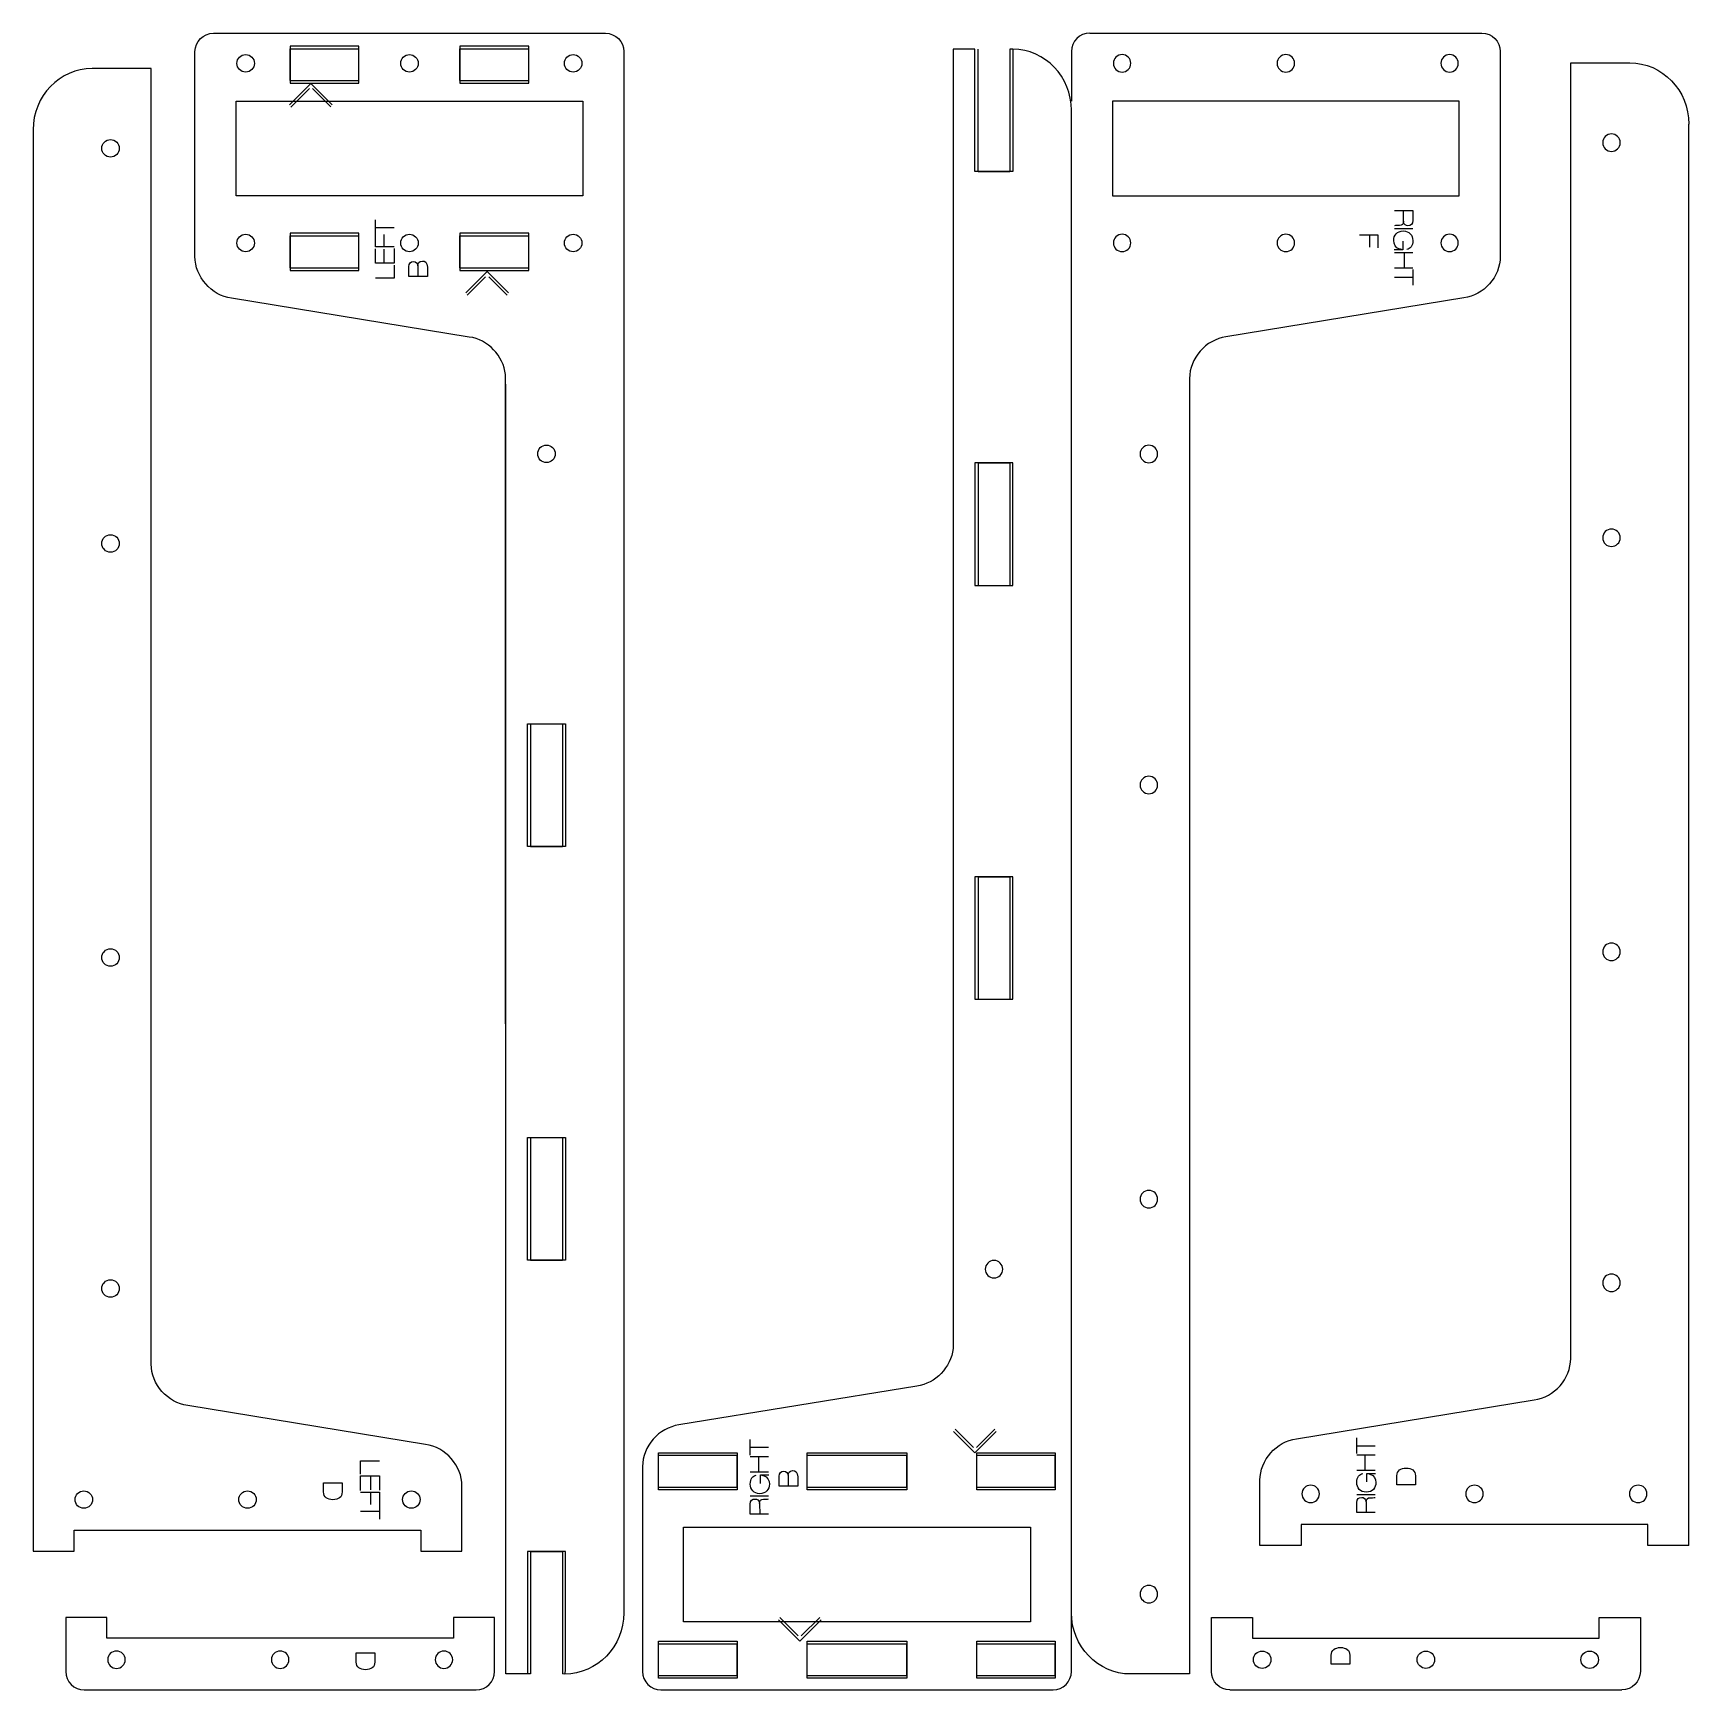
# Model space of a CAD drawing. Extents: x -1354 to 0, y -305 to 752.
# Drawn here: x -1353.7 to -1083.5, y -232.7 to 37.6 of the extents above; entities that cross this region are included whole.
import ezdxf

# ---------------------------------------------------------------- set-up
doc = ezdxf.new("R2010")
doc.units = 0
for name, color, linetype, true_color in [('CHANGED_PARTS', 3, 'Continuous', 0x00ff00), ('CUTS', 1, 'Continuous', 0xff0000), ('ORIGIONAL_PARTS_THAT_WERE_', 6, 'Continuous', 0xff00ff), ('TEXT', 5, 'Continuous', 0x0000ff)]:
    doc.layers.add(name, color=color, linetype=linetype, true_color=true_color)

msp = doc.modelspace()

# ---------------------------------------------------------------- linework, layer by layer
at = {"layer": 'CHANGED_PARTS'}
for p, q in [((-1311.78, 29.91), (-1311.78, 35.11)), ((-1311.78, 35.11), (-1300.56, 35.11)), ((-1300.56, 29.91), (-1300.56, 35.11)), ((-1284.06, 29.91), (-1284.06, 35.11)), ((-1284.06, 35.11), (-1272.83, 35.11)), ((-1272.83, 29.91), (-1272.83, 35.11)), ((-1200, 35.03), (-1203.54, 35.01)), ((-1203.54, 35.01), (-1203.54, -176.99)), ((-1199.5, 15.05), (-1199.5, 35.03)), ((-1193.8, 35.05), (-1194.3, 35.05)), ((-1194.3, 35.03), (-1194.3, 15.05)), ((-1311.78, 29.91), (-1300.56, 29.91)), ((-1284.06, 29.91), (-1272.83, 29.91)), ((-1199.5, 15.05), (-1194.3, 15.05)), ((-1311.78, -0.64), (-1311.78, 4.56)), ((-1311.78, 4.56), (-1300.56, 4.56)), ((-1300.56, -0.64), (-1300.56, 4.56)), ((-1284.06, -0.64), (-1284.06, 4.56)), ((-1284.06, 4.56), (-1272.83, 4.56)), ((-1272.83, -0.64), (-1272.83, 4.56)), ((-1311.78, -0.64), (-1300.56, -0.64)), ((-1284.06, -0.64), (-1272.83, -0.64)), ((-1276.58, -230.06), (-1276.63, -18.06)), ((-1199.5, -32.49), (-1194.3, -32.49)), ((-1199.5, -32.49), (-1199.5, -52.49)), ((-1194.3, -32.49), (-1194.3, -52.49)), ((-1199.5, -52.49), (-1194.3, -52.49)), ((-1272.55, -75.05), (-1267.35, -75.05)), ((-1272.55, -75.05), (-1272.55, -95.05)), ((-1267.35, -75.05), (-1267.35, -95.05)), ((-1272.55, -95.05), (-1267.35, -95.05)), ((-1199.5, -100), (-1194.3, -100)), ((-1199.5, -100), (-1199.5, -120)), ((-1194.3, -100), (-1194.3, -120)), ((-1199.5, -120), (-1194.3, -120)), ((-1272.55, -142.56), (-1267.35, -142.56)), ((-1272.55, -142.56), (-1272.55, -162.56)), ((-1267.35, -142.56), (-1267.35, -162.56)), ((-1272.55, -162.56), (-1267.35, -162.56)), ((-1251.64, -199.61), (-1251.64, -194.41)), ((-1251.64, -194.41), (-1238.84, -194.41)), ((-1238.84, -199.61), (-1238.84, -194.41)), ((-1227.41, -199.61), (-1227.41, -194.41)), ((-1227.41, -194.41), (-1211.11, -194.41)), ((-1211.11, -199.61), (-1211.11, -194.41)), ((-1199.69, -199.61), (-1199.69, -194.41)), ((-1199.69, -194.41), (-1186.89, -194.41)), ((-1186.89, -199.61), (-1186.89, -194.41)), ((-1251.64, -199.61), (-1238.84, -199.61)), ((-1227.41, -199.61), (-1211.11, -199.61)), ((-1199.69, -199.61), (-1186.89, -199.61)), ((-1272.55, -210.1), (-1267.35, -210.1)), ((-1272.55, -210.1), (-1272.55, -230.06)), ((-1267.35, -210.1), (-1267.35, -230.06)), ((-1251.64, -230.36), (-1251.64, -225.16)), ((-1251.64, -225.16), (-1238.84, -225.16)), ((-1238.84, -230.36), (-1238.84, -225.16)), ((-1227.41, -230.36), (-1227.41, -225.16)), ((-1227.41, -225.16), (-1211.11, -225.16)), ((-1211.11, -230.36), (-1211.11, -225.16)), ((-1199.69, -230.36), (-1199.69, -225.16)), ((-1199.69, -225.16), (-1186.89, -225.16)), ((-1186.89, -230.36), (-1186.89, -225.16)), ((-1272.55, -230.06), (-1276.58, -230.06)), ((-1266.95, -230.1), (-1267.35, -230.06)), ((-1251.64, -230.36), (-1238.84, -230.36)), ((-1227.41, -230.36), (-1211.11, -230.36)), ((-1199.69, -230.36), (-1186.89, -230.36))]:
    msp.add_line(p, q, dxfattribs=at)
at = {"layer": 'CUTS'}
for p, q in [((-1324.31, 37.63), (-1260.31, 37.63)), ((-1181.26, 37.65), (-1117.26, 37.64)), ((-1353.73, 21.87), (-1353.73, -210.04)), ((-1083.48, -209.11), (-1083.48, 22.8)), ((-1345.4, -232.68), (-1281.4, -232.68)), ((-1251.26, -232.68), (-1187.26, -232.68)), ((-1158.4, -232.68), (-1094.4, -232.68))]:
    msp.add_line(p, q, dxfattribs=at)
at = {"layer": 'CUTS', "color": 1, "true_color": 0xff0000}
for points in [[(-1327.31, 1.19), (-1327.31, 30.69), (-1327.31, 34.63)], [(-1257.31, 34.63), (-1257.31, -216.92), (-1257.31, -220.1)], [(-1184.26, 34.65), (-1184.26, 26.53)], [(-1114.26, 34.64), (-1114.26, 1.2)], [(-1102.76, -178.59), (-1102.76, 32.8), (-1093.12, 32.8)], [(-1334.45, -179.52), (-1334.45, 31.87), (-1344.09, 31.87)], [(-1320.61, 26.53), (-1264.01, 26.53), (-1264.01, 11.08), (-1320.61, 11.08), (-1320.61, 26.53), (-1320.61, 26.53)], [(-1184.26, -229.68), (-1184.26, 21.87), (-1184.26, 25.05)], [(-1177.56, 11.1), (-1120.96, 11.1), (-1120.96, 26.55), (-1177.56, 26.55), (-1177.56, 11.1), (-1177.56, 11.1)], [(-1282.54, -11.94), (-1321.36, -5.59)], [(-1120.21, -5.57), (-1159.03, -11.93)], [(-1164.98, -18.7), (-1164.98, -230.09), (-1174.62, -230.09)], [(-1209.49, -183.11), (-1248.31, -189.46)], [(-1289.68, -192.64), (-1328.5, -186.29)], [(-1147.53, -191.72), (-1108.71, -185.36)], [(-1254.26, -196.24), (-1254.26, -225.74), (-1254.26, -229.68)], [(-1353.73, -210.04), (-1347.03, -210.04), (-1347.03, -206.64), (-1290.43, -206.64), (-1290.43, -210.04), (-1283.73, -210.04), (-1283.73, -199.42)], [(-1083.48, -209.11), (-1090.18, -209.11), (-1090.18, -205.71), (-1146.78, -205.71), (-1146.78, -209.11), (-1153.48, -209.11), (-1153.48, -198.49)], [(-1247.56, -206.13), (-1190.96, -206.13), (-1190.96, -221.58), (-1247.56, -221.58), (-1247.56, -206.13), (-1247.56, -206.13)], [(-1278.4, -229.68), (-1278.4, -220.86), (-1285.1, -220.86), (-1285.1, -224.26), (-1341.7, -224.26), (-1341.7, -220.86), (-1348.4, -220.86), (-1348.4, -229.68)], [(-1161.4, -229.68), (-1161.4, -220.86), (-1154.7, -220.86), (-1154.7, -224.26), (-1098.1, -224.26), (-1098.1, -220.86), (-1091.4, -220.86), (-1091.4, -229.68)]]:
    msp.add_lwpolyline(points, dxfattribs=at)
for points in [[(-1327.31, 34.63), (-1327.31, 36.28), (-1325.96, 37.63), (-1324.31, 37.63)], [(-1260.31, 37.63), (-1258.66, 37.63), (-1257.31, 36.28), (-1257.31, 34.63)], [(-1181.26, 37.65), (-1182.91, 37.65), (-1184.26, 36.29), (-1184.26, 34.65)], [(-1117.26, 37.64), (-1115.61, 37.64), (-1114.26, 36.29), (-1114.26, 34.64)], [(-1320.46, 32.71), (-1320.46, 33.5), (-1319.82, 34.14), (-1319.03, 34.14)], [(-1319.03, 31.29), (-1319.82, 31.29), (-1320.46, 31.93), (-1320.46, 32.71)], [(-1319.03, 34.14), (-1318.25, 34.14), (-1317.61, 33.5), (-1317.61, 32.71)], [(-1317.61, 32.71), (-1317.61, 31.93), (-1318.25, 31.29), (-1319.03, 31.29)], [(-1293.73, 32.71), (-1293.73, 33.5), (-1293.09, 34.14), (-1292.31, 34.14)], [(-1292.31, 31.29), (-1293.09, 31.29), (-1293.73, 31.93), (-1293.73, 32.71)], [(-1292.31, 34.14), (-1291.52, 34.14), (-1290.88, 33.5), (-1290.88, 32.71)], [(-1290.88, 32.71), (-1290.88, 31.93), (-1291.52, 31.29), (-1292.31, 31.29)], [(-1267.01, 32.71), (-1267.01, 33.5), (-1266.37, 34.14), (-1265.58, 34.14)], [(-1265.58, 31.29), (-1266.37, 31.29), (-1267.01, 31.93), (-1267.01, 32.71)], [(-1265.58, 34.14), (-1264.8, 34.14), (-1264.16, 33.5), (-1264.16, 32.71)], [(-1264.16, 32.71), (-1264.16, 31.93), (-1264.8, 31.29), (-1265.58, 31.29)], [(-1184.26, 25.05), (-1184.26, 30.51), (-1188.54, 34.99), (-1193.8, 35.05)], [(-1175.98, 34.15), (-1176.77, 34.15), (-1177.41, 33.52), (-1177.41, 32.73)], [(-1177.41, 32.73), (-1177.41, 31.94), (-1176.77, 31.3), (-1175.98, 31.3)], [(-1174.56, 32.73), (-1174.56, 33.52), (-1175.2, 34.15), (-1175.98, 34.15)], [(-1175.98, 31.3), (-1175.2, 31.3), (-1174.56, 31.94), (-1174.56, 32.73)], [(-1149.26, 34.15), (-1150.05, 34.15), (-1150.68, 33.51), (-1150.68, 32.73)], [(-1150.68, 32.73), (-1150.68, 31.94), (-1150.05, 31.3), (-1149.26, 31.3)], [(-1147.83, 32.73), (-1147.83, 33.51), (-1148.47, 34.15), (-1149.26, 34.15)], [(-1149.26, 31.3), (-1148.47, 31.3), (-1147.83, 31.94), (-1147.83, 32.73)], [(-1122.53, 34.15), (-1123.32, 34.15), (-1123.96, 33.51), (-1123.96, 32.73)], [(-1123.96, 32.73), (-1123.96, 31.94), (-1123.32, 31.3), (-1122.53, 31.3)], [(-1121.11, 32.73), (-1121.11, 33.51), (-1121.75, 34.15), (-1122.53, 34.15)], [(-1122.53, 31.3), (-1121.75, 31.3), (-1121.11, 31.94), (-1121.11, 32.73)], [(-1093.12, 32.8), (-1087.82, 32.8), (-1083.48, 28.3), (-1083.48, 22.8)], [(-1344.09, 31.87), (-1349.39, 31.87), (-1353.73, 27.37), (-1353.73, 21.87)], [(-1342.52, 18.84), (-1342.52, 19.63), (-1341.88, 20.27), (-1341.09, 20.27)], [(-1341.09, 20.27), (-1340.3, 20.27), (-1339.67, 19.63), (-1339.67, 18.84)], [(-1096.12, 21.2), (-1096.9, 21.2), (-1097.54, 20.56), (-1097.54, 19.77)], [(-1097.54, 19.77), (-1097.54, 18.98), (-1096.9, 18.35), (-1096.12, 18.35)], [(-1094.69, 19.77), (-1094.69, 20.56), (-1095.33, 21.2), (-1096.12, 21.2)], [(-1096.12, 18.35), (-1095.33, 18.35), (-1094.69, 18.98), (-1094.69, 19.77)], [(-1341.09, 17.42), (-1341.88, 17.42), (-1342.52, 18.06), (-1342.52, 18.84)], [(-1339.67, 18.84), (-1339.67, 18.06), (-1340.3, 17.42), (-1341.09, 17.42)], [(-1320.46, 3.4), (-1320.46, 4.19), (-1319.82, 4.82), (-1319.03, 4.82)], [(-1319.03, 1.98), (-1319.82, 1.98), (-1320.46, 2.61), (-1320.46, 3.4)], [(-1319.03, 4.82), (-1318.24, 4.82), (-1317.61, 4.19), (-1317.61, 3.4)], [(-1317.61, 3.4), (-1317.61, 2.61), (-1318.24, 1.98), (-1319.03, 1.98)], [(-1293.73, 3.4), (-1293.73, 4.19), (-1293.09, 4.82), (-1292.31, 4.82)], [(-1292.31, 1.98), (-1293.09, 1.98), (-1293.73, 2.61), (-1293.73, 3.4)], [(-1292.31, 4.82), (-1291.52, 4.82), (-1290.88, 4.19), (-1290.88, 3.4)], [(-1290.88, 3.4), (-1290.88, 2.61), (-1291.52, 1.98), (-1292.31, 1.98)], [(-1267.01, 3.4), (-1267.01, 4.19), (-1266.37, 4.82), (-1265.58, 4.82)], [(-1265.58, 1.98), (-1266.37, 1.98), (-1267.01, 2.61), (-1267.01, 3.4)], [(-1265.58, 4.82), (-1264.8, 4.82), (-1264.16, 4.19), (-1264.16, 3.4)], [(-1264.16, 3.4), (-1264.16, 2.61), (-1264.8, 1.98), (-1265.58, 1.98)], [(-1175.98, 4.84), (-1176.77, 4.84), (-1177.41, 4.2), (-1177.41, 3.41)], [(-1177.41, 3.41), (-1177.41, 2.63), (-1176.77, 1.99), (-1175.98, 1.99)], [(-1174.56, 3.41), (-1174.56, 4.2), (-1175.2, 4.84), (-1175.98, 4.84)], [(-1175.98, 1.99), (-1175.2, 1.99), (-1174.56, 2.63), (-1174.56, 3.41)], [(-1149.26, 4.84), (-1150.05, 4.84), (-1150.68, 4.2), (-1150.68, 3.41)], [(-1150.68, 3.41), (-1150.68, 2.63), (-1150.05, 1.99), (-1149.26, 1.99)], [(-1147.83, 3.41), (-1147.83, 4.2), (-1148.47, 4.84), (-1149.26, 4.84)], [(-1149.26, 1.99), (-1148.47, 1.99), (-1147.83, 2.63), (-1147.83, 3.41)], [(-1122.53, 4.84), (-1123.32, 4.84), (-1123.96, 4.2), (-1123.96, 3.41)], [(-1123.96, 3.41), (-1123.96, 2.63), (-1123.32, 1.99), (-1122.53, 1.99)], [(-1121.11, 3.41), (-1121.11, 4.2), (-1121.75, 4.84), (-1122.53, 4.84)], [(-1122.53, 1.99), (-1121.75, 1.99), (-1121.11, 2.63), (-1121.11, 3.41)], [(-1321.36, -5.59), (-1324.63, -5.16), (-1327.31, -2.11), (-1327.31, 1.19)], [(-1114.26, 1.2), (-1114.26, -2.1), (-1116.94, -5.15), (-1120.21, -5.57)], [(-1276.63, -18.06), (-1276.95, -15.02), (-1279.49, -12.34), (-1282.54, -11.94)], [(-1159.03, -11.93), (-1162.3, -12.35), (-1164.98, -15.4), (-1164.98, -18.7)], [(-1271.37, -31), (-1271.37, -30.21), (-1270.73, -29.57), (-1269.95, -29.57)], [(-1269.95, -29.57), (-1269.16, -29.57), (-1268.52, -30.21), (-1268.52, -31)], [(-1171.62, -29.6), (-1172.41, -29.6), (-1173.04, -30.24), (-1173.04, -31.03)], [(-1170.2, -31.03), (-1170.2, -30.24), (-1170.83, -29.6), (-1171.62, -29.6)], [(-1269.95, -32.42), (-1270.73, -32.42), (-1271.37, -31.79), (-1271.37, -31)], [(-1268.52, -31), (-1268.52, -31.79), (-1269.16, -32.42), (-1269.95, -32.42)], [(-1173.04, -31.03), (-1173.04, -31.81), (-1172.41, -32.45), (-1171.62, -32.45)], [(-1171.62, -32.45), (-1170.83, -32.45), (-1170.2, -31.81), (-1170.2, -31.03)], [(-1342.52, -45.63), (-1342.52, -44.84), (-1341.88, -44.2), (-1341.09, -44.2)], [(-1341.09, -47.05), (-1341.88, -47.05), (-1342.52, -46.42), (-1342.52, -45.63)], [(-1341.09, -44.2), (-1340.3, -44.2), (-1339.67, -44.84), (-1339.67, -45.63)], [(-1339.67, -45.63), (-1339.67, -46.42), (-1340.3, -47.05), (-1341.09, -47.05)], [(-1096.12, -43.27), (-1096.9, -43.27), (-1097.54, -43.91), (-1097.54, -44.7)], [(-1097.54, -44.7), (-1097.54, -45.49), (-1096.9, -46.12), (-1096.12, -46.12)], [(-1094.69, -44.7), (-1094.69, -43.91), (-1095.33, -43.27), (-1096.12, -43.27)], [(-1096.12, -46.12), (-1095.33, -46.12), (-1094.69, -45.49), (-1094.69, -44.7)], [(-1171.62, -83.61), (-1172.41, -83.61), (-1173.04, -84.25), (-1173.04, -85.04)], [(-1170.2, -85.04), (-1170.2, -84.25), (-1170.83, -83.61), (-1171.62, -83.61)], [(-1173.04, -85.04), (-1173.04, -85.82), (-1172.41, -86.46), (-1171.62, -86.46)], [(-1171.62, -86.46), (-1170.83, -86.46), (-1170.2, -85.82), (-1170.2, -85.04)], [(-1096.12, -110.83), (-1096.9, -110.83), (-1097.54, -111.47), (-1097.54, -112.25)], [(-1094.69, -112.25), (-1094.69, -111.47), (-1095.33, -110.83), (-1096.12, -110.83)], [(-1342.52, -113.18), (-1342.52, -112.4), (-1341.88, -111.76), (-1341.09, -111.76)], [(-1341.09, -114.61), (-1341.88, -114.61), (-1342.52, -113.97), (-1342.52, -113.18)], [(-1341.09, -111.76), (-1340.3, -111.76), (-1339.67, -112.4), (-1339.67, -113.18)], [(-1339.67, -113.18), (-1339.67, -113.97), (-1340.3, -114.61), (-1341.09, -114.61)], [(-1097.54, -112.25), (-1097.54, -113.04), (-1096.9, -113.68), (-1096.12, -113.68)], [(-1096.12, -113.68), (-1095.33, -113.68), (-1094.69, -113.04), (-1094.69, -112.25)], [(-1171.62, -151.19), (-1172.41, -151.19), (-1173.04, -151.82), (-1173.04, -152.61)], [(-1170.2, -152.61), (-1170.2, -151.82), (-1170.83, -151.19), (-1171.62, -151.19)], [(-1173.04, -152.61), (-1173.04, -153.4), (-1172.41, -154.04), (-1171.62, -154.04)], [(-1171.62, -154.04), (-1170.83, -154.04), (-1170.2, -153.4), (-1170.2, -152.61)], [(-1196.9, -162.62), (-1197.69, -162.62), (-1198.32, -163.26), (-1198.32, -164.05)], [(-1198.32, -164.05), (-1198.32, -164.84), (-1197.69, -165.47), (-1196.9, -165.47)], [(-1195.47, -164.05), (-1195.47, -163.26), (-1196.11, -162.62), (-1196.9, -162.62)], [(-1196.9, -165.47), (-1196.11, -165.47), (-1195.47, -164.84), (-1195.47, -164.05)], [(-1096.12, -164.84), (-1096.9, -164.84), (-1097.54, -165.48), (-1097.54, -166.26)], [(-1094.69, -166.26), (-1094.69, -165.48), (-1095.33, -164.84), (-1096.12, -164.84)], [(-1342.52, -167.19), (-1342.52, -166.41), (-1341.88, -165.77), (-1341.09, -165.77)], [(-1341.09, -168.62), (-1341.88, -168.62), (-1342.52, -167.98), (-1342.52, -167.19)], [(-1341.09, -165.77), (-1340.3, -165.77), (-1339.67, -166.41), (-1339.67, -167.19)], [(-1339.67, -167.19), (-1339.67, -167.98), (-1340.3, -168.62), (-1341.09, -168.62)], [(-1097.54, -166.26), (-1097.54, -167.05), (-1096.9, -167.69), (-1096.12, -167.69)], [(-1096.12, -167.69), (-1095.33, -167.69), (-1094.69, -167.05), (-1094.69, -166.26)], [(-1203.58, -176.99), (-1203.91, -180.03), (-1206.44, -182.71), (-1209.49, -183.11)], [(-1328.5, -186.29), (-1331.77, -185.86), (-1334.45, -182.81), (-1334.45, -179.52)], [(-1108.71, -185.36), (-1105.44, -184.93), (-1102.76, -181.89), (-1102.76, -178.59)], [(-1248.31, -189.46), (-1251.58, -189.89), (-1254.26, -192.94), (-1254.26, -196.24)], [(-1153.48, -198.49), (-1153.48, -195.19), (-1150.8, -192.14), (-1147.53, -191.72)], [(-1283.73, -199.42), (-1283.73, -196.12), (-1286.41, -193.07), (-1289.68, -192.64)], [(-1145.2, -199.28), (-1145.99, -199.28), (-1146.63, -199.91), (-1146.63, -200.7)], [(-1143.78, -200.7), (-1143.78, -199.91), (-1144.42, -199.28), (-1145.2, -199.28)], [(-1118.48, -199.28), (-1119.26, -199.28), (-1119.9, -199.91), (-1119.9, -200.7)], [(-1117.05, -200.7), (-1117.05, -199.91), (-1117.69, -199.28), (-1118.48, -199.28)], [(-1091.75, -199.28), (-1092.54, -199.28), (-1093.18, -199.91), (-1093.18, -200.7)], [(-1090.33, -200.7), (-1090.33, -199.91), (-1090.97, -199.28), (-1091.75, -199.28)], [(-1346.88, -201.63), (-1346.88, -200.84), (-1346.24, -200.21), (-1345.45, -200.21)], [(-1345.45, -203.06), (-1346.24, -203.06), (-1346.88, -202.42), (-1346.88, -201.63)], [(-1345.45, -200.21), (-1344.67, -200.21), (-1344.03, -200.84), (-1344.03, -201.63)], [(-1344.03, -201.63), (-1344.03, -202.42), (-1344.67, -203.06), (-1345.45, -203.06)], [(-1320.16, -201.63), (-1320.16, -200.84), (-1319.52, -200.21), (-1318.73, -200.21)], [(-1318.73, -203.06), (-1319.52, -203.06), (-1320.16, -202.42), (-1320.16, -201.63)], [(-1318.73, -200.21), (-1317.94, -200.21), (-1317.31, -200.84), (-1317.31, -201.63)], [(-1317.31, -201.63), (-1317.31, -202.42), (-1317.94, -203.06), (-1318.73, -203.06)], [(-1293.43, -201.63), (-1293.43, -200.84), (-1292.79, -200.21), (-1292.01, -200.21)], [(-1292.01, -203.06), (-1292.79, -203.06), (-1293.43, -202.42), (-1293.43, -201.63)], [(-1292.01, -200.21), (-1291.22, -200.21), (-1290.58, -200.84), (-1290.58, -201.63)], [(-1290.58, -201.63), (-1290.58, -202.42), (-1291.22, -203.06), (-1292.01, -203.06)], [(-1146.63, -200.7), (-1146.63, -201.49), (-1145.99, -202.13), (-1145.2, -202.13)], [(-1145.2, -202.13), (-1144.42, -202.13), (-1143.78, -201.49), (-1143.78, -200.7)], [(-1119.9, -200.7), (-1119.9, -201.49), (-1119.26, -202.13), (-1118.48, -202.13)], [(-1118.48, -202.13), (-1117.69, -202.13), (-1117.05, -201.49), (-1117.05, -200.7)], [(-1093.18, -200.7), (-1093.18, -201.49), (-1092.54, -202.13), (-1091.75, -202.13)], [(-1091.75, -202.13), (-1090.97, -202.13), (-1090.33, -201.49), (-1090.33, -200.7)], [(-1171.62, -215.64), (-1172.41, -215.64), (-1173.04, -216.27), (-1173.04, -217.06)], [(-1170.2, -217.06), (-1170.2, -216.27), (-1170.83, -215.64), (-1171.62, -215.64)], [(-1173.04, -217.06), (-1173.04, -217.85), (-1172.41, -218.49), (-1171.62, -218.49)], [(-1171.62, -218.49), (-1170.83, -218.49), (-1170.2, -217.85), (-1170.2, -217.06)], [(-1257.31, -220.1), (-1257.31, -225.6), (-1261.65, -230.1), (-1266.95, -230.1)], [(-1174.62, -230.09), (-1179.92, -230.09), (-1184.26, -225.59), (-1184.26, -220.09)], [(-1340.13, -226.34), (-1340.91, -226.34), (-1341.55, -226.98), (-1341.55, -227.76)], [(-1338.7, -227.76), (-1338.7, -226.98), (-1339.34, -226.34), (-1340.13, -226.34)], [(-1313.4, -226.34), (-1314.19, -226.34), (-1314.83, -226.98), (-1314.83, -227.76)], [(-1311.98, -227.76), (-1311.98, -226.98), (-1312.61, -226.34), (-1313.4, -226.34)], [(-1286.68, -226.34), (-1287.46, -226.34), (-1288.1, -226.98), (-1288.1, -227.76)], [(-1285.25, -227.76), (-1285.25, -226.98), (-1285.89, -226.34), (-1286.68, -226.34)], [(-1154.55, -227.76), (-1154.55, -226.98), (-1153.91, -226.34), (-1153.13, -226.34)], [(-1153.13, -226.34), (-1152.34, -226.34), (-1151.7, -226.98), (-1151.7, -227.76)], [(-1127.83, -227.76), (-1127.83, -226.98), (-1127.19, -226.34), (-1126.4, -226.34)], [(-1126.4, -226.34), (-1125.62, -226.34), (-1124.98, -226.98), (-1124.98, -227.76)], [(-1101.1, -227.76), (-1101.1, -226.98), (-1100.46, -226.34), (-1099.68, -226.34)], [(-1099.68, -226.34), (-1098.89, -226.34), (-1098.25, -226.98), (-1098.25, -227.76)], [(-1348.4, -229.68), (-1348.4, -231.33), (-1347.05, -232.68), (-1345.4, -232.68)], [(-1341.55, -227.76), (-1341.55, -228.55), (-1340.91, -229.19), (-1340.13, -229.19)], [(-1340.13, -229.19), (-1339.34, -229.19), (-1338.7, -228.55), (-1338.7, -227.76)], [(-1314.83, -227.76), (-1314.83, -228.55), (-1314.19, -229.19), (-1313.4, -229.19)], [(-1313.4, -229.19), (-1312.61, -229.19), (-1311.98, -228.55), (-1311.98, -227.76)], [(-1288.1, -227.76), (-1288.1, -228.55), (-1287.46, -229.19), (-1286.68, -229.19)], [(-1286.68, -229.19), (-1285.89, -229.19), (-1285.25, -228.55), (-1285.25, -227.76)], [(-1281.4, -232.68), (-1279.75, -232.68), (-1278.4, -231.33), (-1278.4, -229.68)], [(-1254.26, -229.68), (-1254.26, -231.33), (-1252.91, -232.68), (-1251.26, -232.68)], [(-1187.26, -232.68), (-1185.61, -232.68), (-1184.26, -231.33), (-1184.26, -229.68)], [(-1158.4, -232.68), (-1160.05, -232.68), (-1161.4, -231.33), (-1161.4, -229.68)], [(-1153.13, -229.19), (-1153.91, -229.19), (-1154.55, -228.55), (-1154.55, -227.76)], [(-1151.7, -227.76), (-1151.7, -228.55), (-1152.34, -229.19), (-1153.13, -229.19)], [(-1126.4, -229.19), (-1127.19, -229.19), (-1127.83, -228.55), (-1127.83, -227.76)], [(-1124.98, -227.76), (-1124.98, -228.55), (-1125.62, -229.19), (-1126.4, -229.19)], [(-1099.68, -229.19), (-1100.46, -229.19), (-1101.1, -228.55), (-1101.1, -227.76)], [(-1098.25, -227.76), (-1098.25, -228.55), (-1098.89, -229.19), (-1099.68, -229.19)], [(-1091.4, -229.68), (-1091.4, -231.33), (-1092.75, -232.68), (-1094.4, -232.68)]]:
    msp.add_open_spline(points, degree=3, dxfattribs=at)
at = {"layer": 'ORIGIONAL_PARTS_THAT_WERE_', "color": 6, "true_color": 0xff00ff}
for points in [[(-1311.78, 29.49), (-1300.56, 29.49), (-1300.56, 35.54), (-1311.78, 35.54), (-1311.78, 29.49), (-1311.78, 29.49)], [(-1284.06, 29.49), (-1272.83, 29.49), (-1272.83, 35.54), (-1284.06, 35.54), (-1284.06, 29.49), (-1284.06, 29.49)], [(-1193.8, 35.05), (-1193.8, 15.05), (-1200, 15.05), (-1200, 35.01), (-1200, 35.03), (-1203.54, 35.01), (-1203.54, -45.99), (-1203.54, -176.99), (-1203.58, -176.99)], [(-1311.78, -1.06), (-1300.56, -1.06), (-1300.56, 4.99), (-1311.78, 4.99), (-1311.78, -1.06), (-1311.78, -1.06)], [(-1284.06, -1.06), (-1272.83, -1.06), (-1272.83, 4.99), (-1284.06, 4.99), (-1284.06, -1.06), (-1284.06, -1.06)], [(-1266.95, -230.1), (-1266.85, -229.56), (-1266.85, -210.1), (-1273.05, -210.1), (-1273.05, -230.06), (-1276.58, -230.06), (-1276.58, -149.06), (-1276.58, -21.08), (-1276.63, -18.06)], [(-1200, -52.49), (-1193.8, -52.49), (-1193.8, -32.49), (-1200, -32.49), (-1200, -52.49), (-1200, -52.49)], [(-1273.05, -75.05), (-1266.85, -75.05), (-1266.85, -95.05), (-1273.05, -95.05), (-1273.05, -75.05), (-1273.05, -75.05)], [(-1200, -120), (-1193.8, -120), (-1193.8, -100), (-1200, -100), (-1200, -120), (-1200, -120)], [(-1273.05, -142.56), (-1266.85, -142.56), (-1266.85, -162.56), (-1273.05, -162.56), (-1273.05, -142.56), (-1273.05, -142.56)], [(-1251.64, -193.99), (-1238.84, -193.99), (-1238.84, -200.04), (-1251.64, -200.04), (-1251.64, -193.99), (-1251.64, -193.99)], [(-1227.41, -193.99), (-1211.11, -193.99), (-1211.11, -200.04), (-1227.41, -200.04), (-1227.41, -193.99), (-1227.41, -193.99)], [(-1199.69, -193.99), (-1186.89, -193.99), (-1186.89, -200.04), (-1199.69, -200.04), (-1199.69, -193.99), (-1199.69, -193.99)], [(-1251.64, -224.74), (-1238.84, -224.74), (-1238.84, -230.79), (-1251.64, -230.79), (-1251.64, -224.74), (-1251.64, -224.74)], [(-1227.41, -224.74), (-1211.11, -224.74), (-1211.11, -230.79), (-1227.41, -230.79), (-1227.41, -224.74), (-1227.41, -224.74)], [(-1199.69, -224.74), (-1186.89, -224.74), (-1186.89, -230.79), (-1199.69, -230.79), (-1199.69, -224.74), (-1199.69, -224.74)]]:
    msp.add_lwpolyline(points, dxfattribs=at)
at = {"layer": 'TEXT', "color": 5, "true_color": 0x0000ff}
for points in [[(-1304.91, 25.97), (-1308.39, 29.45), (-1311.87, 25.97)], [(-1308.64, 28.59), (-1311.64, 25.59)], [(-1305.15, 25.6), (-1308.14, 28.59)], [(-1131.52, 8.7), (-1128.54, 8.7), (-1128.54, 7.05)], [(-1130.07, 6.94), (-1130.08, 8.7)], [(-1297.82, 4.57), (-1297.82, 7.2)], [(-1294.78, 5.89), (-1297.82, 5.89)], [(-1128.54, 5.73), (-1131.52, 5.73)], [(-1130.06, 6.94), (-1130.07, 6.95)], [(-1294.78, 2.76), (-1297.82, 2.76), (-1297.82, 4.9)], [(-1296.41, 2.76), (-1296.41, 4.78)], [(-1137.24, 4.74), (-1134.22, 4.74), (-1134.22, 2.62)], [(-1135.63, 4.74), (-1135.63, 2.74)], [(-1130.19, 3.71), (-1130.19, 2.31), (-1131.59, 2.31)], [(-1294.78, 2.49), (-1294.78, 0.1), (-1297.82, 0.1), (-1297.82, 2.47)], [(-1296.41, 0.1), (-1296.41, 2.37)], [(-1131.52, 1.85), (-1128.54, 1.85)], [(-1129.93, 1.85), (-1129.93, -0.71)], [(-1294.78, -0.2), (-1294.78, -2.34), (-1297.82, -2.34)], [(-1292.39, -2.09), (-1292.39, -0.45)], [(-1289.37, -0.56), (-1289.37, -2.09), (-1292.39, -2.09), (-1292.39, -2.09)], [(-1290.95, -0.3), (-1290.96, -2.09)], [(-1290.96, -0.3), (-1290.95, -0.3)], [(-1276.15, -4.74), (-1279.62, -1.27), (-1283.1, -4.74)], [(-1279.87, -2.13), (-1282.87, -5.13)], [(-1276.38, -5.12), (-1279.37, -2.13)], [(-1128.54, -0.71), (-1131.52, -0.71)], [(-1131.52, -2.16), (-1128.56, -2.16)], [(-1128.54, -0.92), (-1128.54, -3.49)], [(-1236.68, -194.39), (-1236.68, -191.82)], [(-1203.48, -190.51), (-1200, -193.98), (-1196.52, -190.51)], [(-1203.24, -190.13), (-1200.25, -193.12)], [(-1199.75, -193.12), (-1196.75, -190.12)], [(-1137.68, -194.13), (-1137.68, -191.56)], [(-1236.68, -194.6), (-1233.7, -194.6)], [(-1233.7, -193.15), (-1236.66, -193.15)], [(-1235.29, -197.16), (-1235.29, -194.6)], [(-1137.68, -194.34), (-1134.69, -194.34)], [(-1134.69, -192.89), (-1137.65, -192.89)], [(-1136.29, -196.9), (-1136.29, -194.34)], [(-1300.27, -197.46), (-1300.27, -195.32), (-1297.22, -195.32)], [(-1233.7, -197.16), (-1236.68, -197.16)], [(-1134.69, -196.9), (-1137.68, -196.9)], [(-1306.31, -200.39), (-1306.31, -198.92), (-1303.29, -198.92), (-1303.29, -198.92)], [(-1303.29, -198.92), (-1303.29, -200.39)], [(-1300.27, -200.15), (-1300.27, -197.75), (-1297.22, -197.75), (-1297.22, -200.12)], [(-1298.64, -197.75), (-1298.64, -200.03)], [(-1235.03, -199.02), (-1235.03, -197.61), (-1233.63, -197.61)], [(-1231.95, -199.46), (-1231.95, -197.81)], [(-1228.92, -197.92), (-1228.92, -199.46), (-1231.95, -199.46), (-1231.95, -199.46)], [(-1230.51, -197.67), (-1230.51, -199.46)], [(-1230.51, -197.67), (-1230.5, -197.67)], [(-1136.03, -198.76), (-1136.03, -197.36), (-1134.63, -197.36)], [(-1131.14, -199.22), (-1131.14, -197.75)], [(-1128.12, -197.75), (-1128.12, -199.22), (-1131.14, -199.22), (-1131.14, -199.22)], [(-1300.27, -200.42), (-1297.22, -200.42), (-1297.22, -202.56)], [(-1298.64, -200.42), (-1298.64, -202.43)], [(-1297.22, -202.22), (-1297.22, -204.85)], [(-1236.68, -201.04), (-1233.7, -201.04)], [(-1233.7, -204), (-1236.68, -204), (-1236.68, -202.36)], [(-1235.16, -202.25), (-1235.15, -202.25)], [(-1235.15, -202.25), (-1235.14, -204)], [(-1137.68, -200.78), (-1134.69, -200.78)], [(-1134.69, -203.75), (-1137.68, -203.75), (-1137.68, -202.1)], [(-1136.15, -201.99), (-1136.14, -202), (-1136.14, -203.75)], [(-1300.27, -203.54), (-1297.22, -203.54)], [(-1232.08, -221.24), (-1228.6, -224.71), (-1225.12, -221.24)], [(-1231.84, -220.86), (-1228.85, -223.85)], [(-1228.35, -223.85), (-1225.35, -220.85)], [(-1300.98, -228.14), (-1300.98, -226.66), (-1297.96, -226.66), (-1297.96, -226.66)], [(-1297.96, -226.66), (-1297.96, -228.14)], [(-1141.85, -228.5), (-1141.85, -227.03)], [(-1138.82, -227.03), (-1138.82, -228.5), (-1141.85, -228.5), (-1141.85, -228.5)]]:
    msp.add_lwpolyline(points, dxfattribs=at)
for points in [[(-1130.7, 6.28), (-1130.81, 6.28), (-1131.4, 6.28), (-1131.52, 6.22)], [(-1130.07, 6.95), (-1130.08, 6.49), (-1130.29, 6.28), (-1130.7, 6.28)], [(-1129.35, 6.23), (-1129.64, 6.23), (-1130.03, 6.42), (-1130.06, 6.94)], [(-1128.54, 7.05), (-1128.54, 6.46), (-1128.82, 6.23), (-1129.35, 6.23)], [(-1131.66, 3.82), (-1131.66, 4.67), (-1131.08, 5.37), (-1130.1, 5.37)], [(-1130.69, 2.41), (-1131.38, 2.62), (-1131.66, 3.2), (-1131.66, 3.82)], [(-1130.1, 5.37), (-1129.11, 5.37), (-1128.54, 4.67), (-1128.54, 3.82)], [(-1128.54, 3.82), (-1128.54, 2.89), (-1128.95, 2.46), (-1129.53, 2.35)], [(-1292.39, -0.45), (-1292.39, 0.03), (-1292.13, 0.37), (-1291.64, 0.37)], [(-1291.64, 0.37), (-1291.29, 0.37), (-1290.95, 0.05), (-1290.96, -0.3)], [(-1290.95, -0.3), (-1290.93, 0.09), (-1290.72, 0.46), (-1290.19, 0.46)], [(-1290.19, 0.46), (-1289.84, 0.46), (-1289.37, 0.24), (-1289.37, -0.56)], [(-1130.19, 2.31), (-1130.54, 2.35), (-1130.69, 2.41), (-1130.69, 2.41)], [(-1231.95, -197.81), (-1231.95, -197.34), (-1231.69, -197), (-1231.2, -197)], [(-1231.2, -197), (-1230.84, -197), (-1230.5, -197.31), (-1230.51, -197.67)], [(-1230.5, -197.67), (-1230.49, -197.28), (-1230.27, -196.91), (-1229.75, -196.91)], [(-1229.75, -196.91), (-1229.39, -196.91), (-1228.92, -197.13), (-1228.92, -197.92)], [(-1131.14, -197.75), (-1131.14, -196.91), (-1130.53, -196.49), (-1129.63, -196.49)], [(-1129.63, -196.49), (-1128.73, -196.49), (-1128.12, -196.91), (-1128.12, -197.75)], [(-1236.68, -199.13), (-1236.68, -198.19), (-1236.27, -197.76), (-1235.69, -197.66)], [(-1235.12, -200.67), (-1236.11, -200.67), (-1236.68, -199.98), (-1236.68, -199.13)], [(-1233.56, -199.13), (-1233.56, -199.98), (-1234.14, -200.67), (-1235.12, -200.67)], [(-1235.03, -197.61), (-1234.68, -197.66), (-1234.53, -197.72), (-1234.53, -197.72)], [(-1234.53, -197.72), (-1233.85, -197.92), (-1233.56, -198.5), (-1233.56, -199.13)], [(-1137.68, -198.87), (-1137.68, -197.94), (-1137.27, -197.51), (-1136.69, -197.4)], [(-1136.12, -200.42), (-1137.11, -200.42), (-1137.68, -199.72), (-1137.68, -198.87)], [(-1134.56, -198.87), (-1134.56, -199.72), (-1135.13, -200.42), (-1136.12, -200.42)], [(-1136.03, -197.36), (-1135.68, -197.4), (-1135.53, -197.46), (-1135.53, -197.46)], [(-1135.53, -197.46), (-1134.84, -197.67), (-1134.56, -198.25), (-1134.56, -198.87)], [(-1304.8, -201.65), (-1305.7, -201.65), (-1306.31, -201.23), (-1306.31, -200.39)], [(-1303.29, -200.39), (-1303.29, -201.23), (-1303.9, -201.65), (-1304.8, -201.65)], [(-1236.68, -202.36), (-1236.68, -201.76), (-1236.4, -201.54), (-1235.87, -201.54)], [(-1235.87, -201.54), (-1235.58, -201.54), (-1235.19, -201.73), (-1235.16, -202.25)], [(-1235.15, -202.25), (-1235.14, -201.79), (-1234.93, -201.59), (-1234.52, -201.59)], [(-1234.52, -201.59), (-1234.41, -201.59), (-1233.82, -201.58), (-1233.7, -201.52)], [(-1137.68, -202.1), (-1137.68, -201.51), (-1137.39, -201.28), (-1136.86, -201.28)], [(-1136.86, -201.28), (-1136.58, -201.28), (-1136.18, -201.47), (-1136.15, -201.99)], [(-1136.14, -202), (-1136.14, -201.54), (-1135.93, -201.33), (-1135.52, -201.33)], [(-1135.52, -201.33), (-1135.41, -201.33), (-1134.81, -201.33), (-1134.69, -201.27)], [(-1141.85, -227.03), (-1141.85, -226.2), (-1141.24, -225.77), (-1140.33, -225.77)], [(-1140.33, -225.77), (-1139.43, -225.77), (-1138.82, -226.2), (-1138.82, -227.03)], [(-1299.47, -229.4), (-1300.37, -229.4), (-1300.98, -228.97), (-1300.98, -228.14)], [(-1297.96, -228.14), (-1297.96, -228.97), (-1298.57, -229.4), (-1299.47, -229.4)]]:
    msp.add_open_spline(points, degree=3, dxfattribs=at)

doc.saveas('drawing.dxf')
